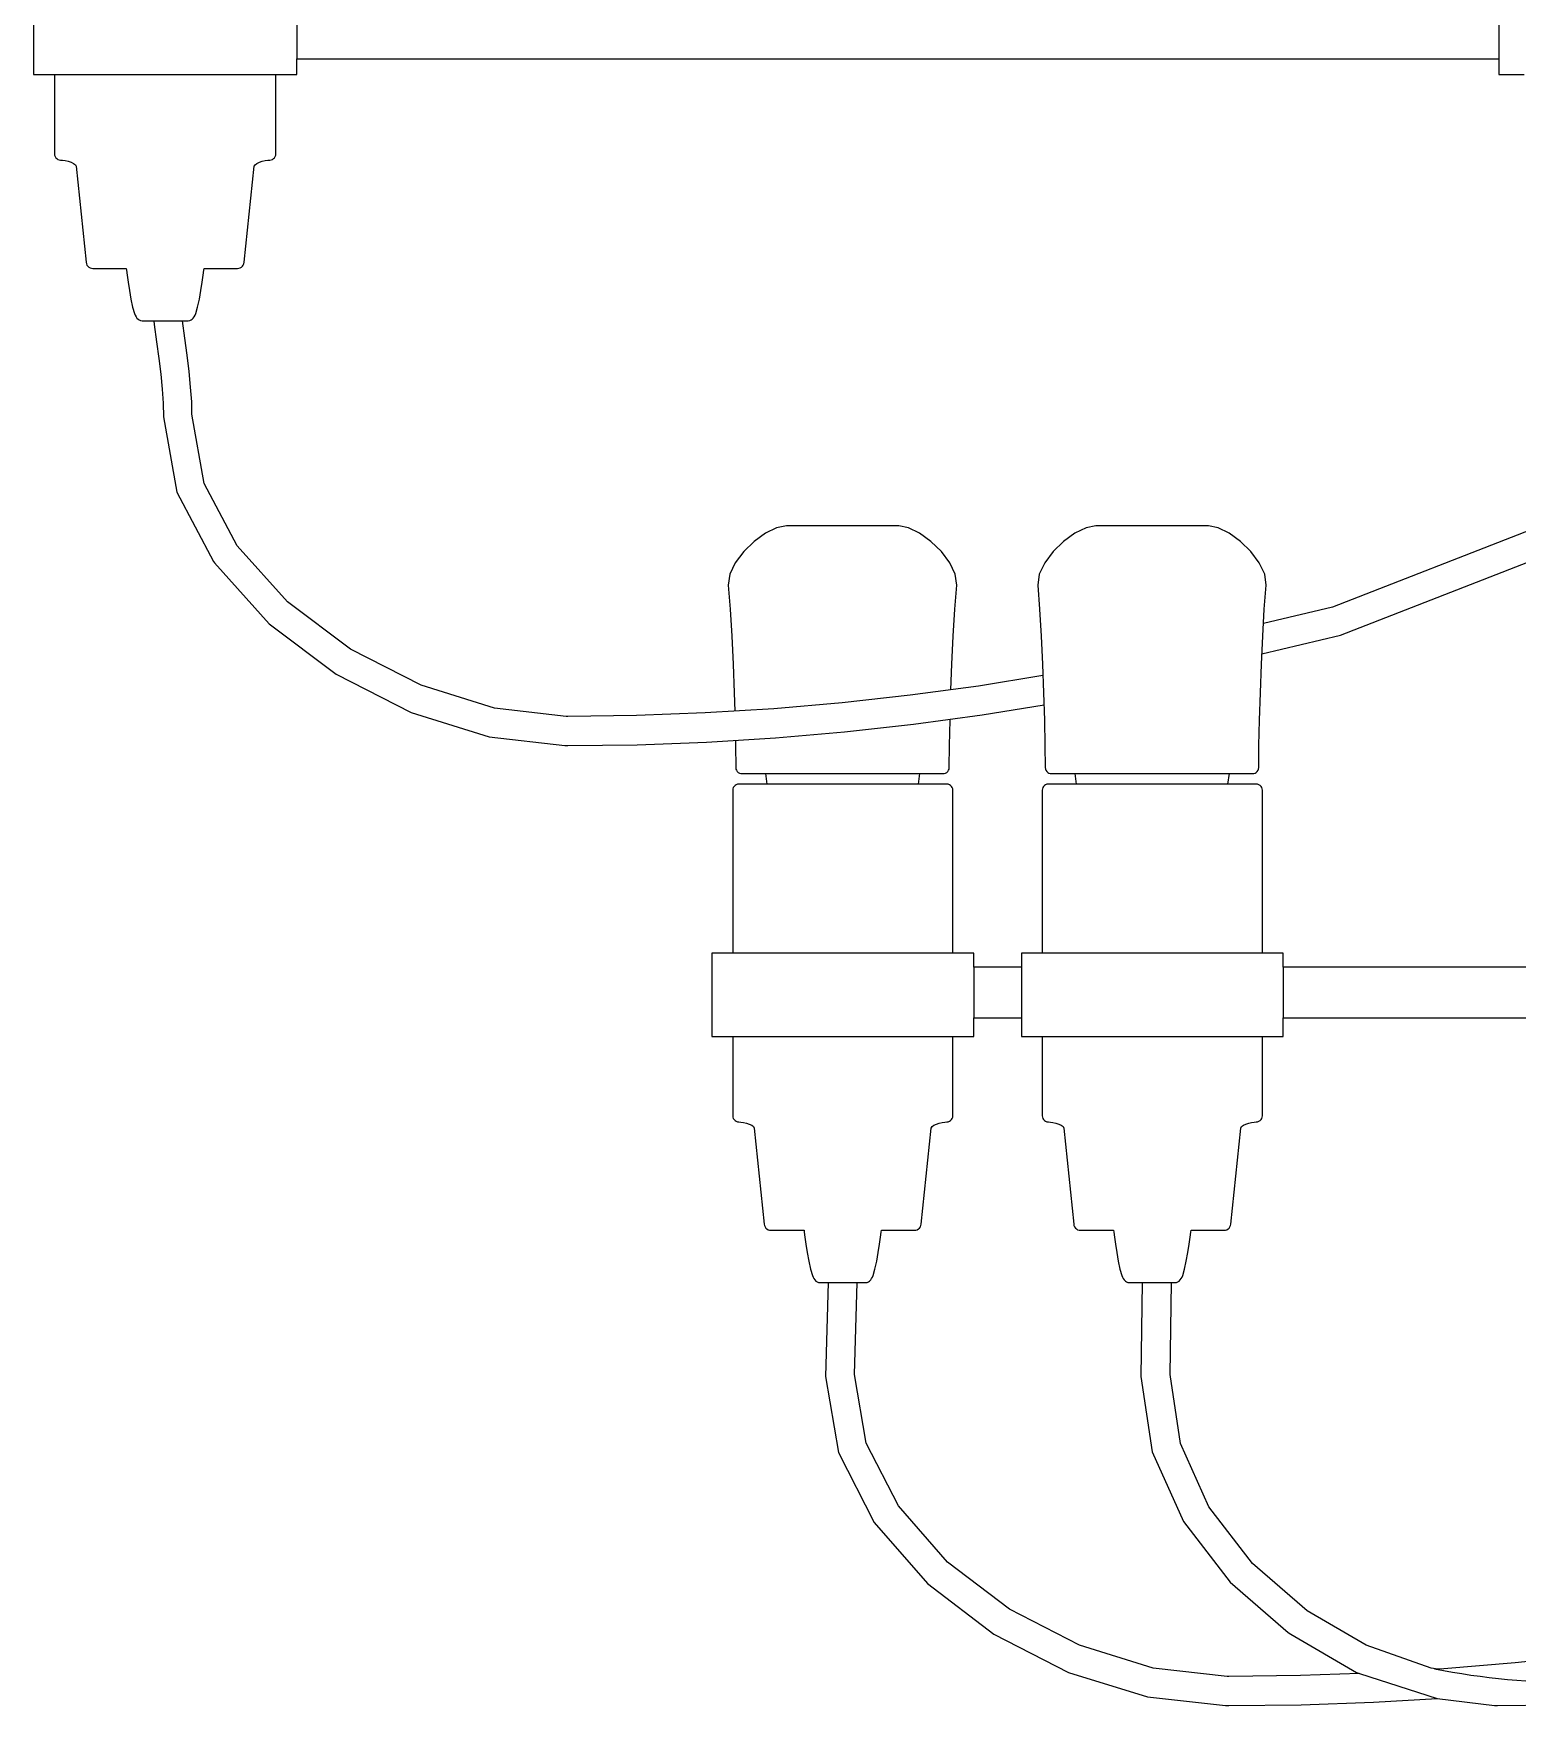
# Model space of a CAD drawing. Header units: millimetres. Extents: x 112 to 8820, y -2365 to 5002.
# Drawn here: x 2940.2 to 3118.3, y -883.7 to -683.1 of the extents above; entities that cross this region are included whole.
import ezdxf

# ---------------------------------------------------------------- set-up
doc = ezdxf.new("R2010")
doc.units = ezdxf.units.MM

# ---------------------------------------------------------------- blocks, each defined once
blk = doc.blocks.new('2097-50_EL_lateral')
for p, q in [((-47.69, -105.172), (-47.69, -106.172)), ((-44.53, -105.376), (-44.53, -105.985)), ((-30.111, -105.376), (-30.111, -105.985)), ((-44.53, -106.172), (-44.53, -105.985)), ((-44.53, -105.985), (-30.111, -105.985)), ((-30.111, -105.985), (-30.111, -106.172)), ((-47.69, -106.172), (-47.688, -106.172)), ((-47.688, -106.172), (-47.653, -106.172)), ((-47.653, -106.172), (-47.551, -106.172)), ((-47.551, -106.172), (-47.386, -106.172)), ((-47.438, -106.172), (-47.438, -107.125)), ((-47.386, -106.172), (-47.165, -106.172)), ((-47.165, -106.172), (-46.898, -106.172)), ((-46.898, -106.172), (-46.597, -106.172)), ((-46.597, -106.172), (-46.274, -106.172)), ((-46.274, -106.172), (-45.944, -106.172)), ((-45.944, -106.172), (-45.621, -106.172)), ((-45.621, -106.172), (-45.319, -106.172)), ((-45.319, -106.172), (-45.052, -106.172)), ((-45.052, -106.172), (-44.831, -106.172)), ((-44.831, -106.172), (-44.666, -106.172)), ((-44.781, -107.125), (-44.781, -106.172)), ((-44.666, -106.172), (-44.564, -106.172)), ((-44.564, -106.172), (-44.53, -106.172)), ((-30.111, -106.172), (-30.077, -106.172)), ((-30.077, -106.172), (-29.975, -106.172)), ((-29.975, -106.172), (-29.809, -106.172)), ((-47.438, -107.125), (-47.436, -107.142)), ((-47.436, -107.142), (-47.431, -107.157)), ((-47.431, -107.157), (-47.422, -107.171)), ((-47.422, -107.171), (-47.411, -107.182)), ((-47.411, -107.182), (-47.397, -107.191)), ((-47.397, -107.191), (-47.381, -107.197)), ((-47.381, -107.197), (-47.364, -107.199)), ((-47.364, -107.199), (-47.34, -107.201)), ((-47.34, -107.201), (-47.309, -107.206)), ((-47.309, -107.206), (-47.274, -107.214)), ((-47.274, -107.214), (-47.239, -107.226)), ((-47.239, -107.226), (-47.209, -107.239)), ((-47.209, -107.239), (-47.187, -107.255)), ((-47.187, -107.255), (-47.178, -107.272)), ((-47.178, -107.272), (-47.058, -108.425)), ((-45.161, -108.425), (-45.041, -107.272)), ((-45.041, -107.272), (-45.032, -107.255)), ((-45.032, -107.255), (-45.01, -107.239)), ((-45.01, -107.239), (-44.98, -107.226)), ((-44.98, -107.226), (-44.946, -107.214)), ((-44.946, -107.214), (-44.911, -107.206)), ((-44.911, -107.206), (-44.88, -107.201)), ((-44.88, -107.201), (-44.855, -107.199)), ((-44.855, -107.199), (-44.838, -107.197)), ((-44.838, -107.197), (-44.822, -107.191)), ((-44.822, -107.191), (-44.809, -107.182)), ((-44.809, -107.182), (-44.797, -107.171)), ((-44.797, -107.171), (-44.789, -107.157)), ((-44.789, -107.157), (-44.783, -107.142)), ((-44.783, -107.142), (-44.781, -107.125)), ((-47.058, -108.425), (-47.055, -108.442)), ((-47.055, -108.442), (-47.048, -108.458)), ((-47.048, -108.458), (-47.038, -108.471)), ((-47.038, -108.471), (-47.025, -108.482)), ((-47.025, -108.482), (-47.011, -108.491)), ((-47.011, -108.491), (-46.994, -108.496)), ((-46.994, -108.496), (-46.977, -108.498)), ((-46.977, -108.498), (-46.975, -108.498)), ((-46.975, -108.498), (-46.956, -108.498)), ((-46.956, -108.498), (-46.9, -108.498)), ((-46.9, -108.498), (-46.809, -108.498)), ((-46.809, -108.498), (-46.688, -108.498)), ((-46.688, -108.498), (-46.578, -108.498)), ((-46.578, -108.498), (-46.575, -108.52)), ((-46.575, -108.52), (-46.567, -108.579)), ((-45.653, -108.579), (-45.645, -108.52)), ((-45.645, -108.52), (-45.642, -108.498)), ((-45.642, -108.498), (-45.529, -108.498)), ((-45.529, -108.498), (-45.408, -108.498)), ((-45.408, -108.498), (-45.317, -108.498)), ((-45.317, -108.498), (-45.261, -108.498)), ((-45.261, -108.498), (-45.243, -108.498)), ((-45.243, -108.498), (-45.225, -108.496)), ((-45.225, -108.496), (-45.209, -108.491)), ((-45.209, -108.491), (-45.194, -108.482)), ((-45.194, -108.482), (-45.182, -108.471)), ((-45.182, -108.471), (-45.172, -108.458)), ((-45.172, -108.458), (-45.165, -108.442)), ((-45.165, -108.442), (-45.161, -108.425)), ((-46.567, -108.579), (-46.555, -108.664)), ((-46.555, -108.664), (-46.539, -108.764)), ((-45.68, -108.764), (-45.665, -108.664)), ((-45.665, -108.664), (-45.653, -108.579)), ((-46.539, -108.764), (-46.52, -108.867)), ((-46.52, -108.867), (-46.5, -108.963)), ((-45.72, -108.963), (-45.699, -108.867)), ((-45.699, -108.867), (-45.68, -108.764)), ((-46.5, -108.963), (-46.477, -109.041)), ((-46.477, -109.041), (-46.469, -109.06)), ((-46.469, -109.06), (-46.459, -109.078)), ((-46.459, -109.078), (-46.448, -109.094)), ((-46.448, -109.094), (-46.435, -109.107)), ((-46.435, -109.107), (-46.42, -109.117)), ((-46.42, -109.117), (-46.404, -109.124)), ((-46.404, -109.124), (-46.387, -109.126)), ((-46.387, -109.126), (-46.385, -109.126)), ((-46.385, -109.126), (-46.379, -109.126)), ((-46.379, -109.126), (-46.361, -109.126)), ((-46.361, -109.126), (-46.332, -109.126)), ((-46.332, -109.126), (-46.294, -109.126)), ((-46.294, -109.126), (-46.247, -109.126)), ((-46.247, -109.126), (-46.194, -109.126)), ((-46.247, -109.126), (-46.241, -109.172)), ((-46.194, -109.126), (-46.138, -109.126)), ((-46.138, -109.126), (-46.08, -109.126)), ((-46.08, -109.126), (-46.023, -109.126)), ((-46.023, -109.126), (-45.97, -109.126)), ((-45.97, -109.126), (-45.924, -109.126)), ((-45.924, -109.126), (-45.885, -109.126)), ((-45.901, -109.127), (-45.901, -109.126)), ((-45.872, -109.335), (-45.901, -109.127)), ((-45.885, -109.126), (-45.856, -109.126)), ((-45.856, -109.126), (-45.838, -109.126)), ((-45.838, -109.126), (-45.832, -109.126)), ((-45.832, -109.126), (-45.815, -109.124)), ((-45.815, -109.124), (-45.799, -109.117)), ((-45.799, -109.117), (-45.785, -109.107)), ((-45.785, -109.107), (-45.772, -109.094)), ((-45.772, -109.094), (-45.76, -109.078)), ((-45.76, -109.078), (-45.75, -109.06)), ((-45.75, -109.06), (-45.742, -109.041)), ((-45.742, -109.041), (-45.72, -108.963)), ((-46.241, -109.172), (-46.212, -109.378)), ((-46.212, -109.378), (-46.185, -109.578)), ((-45.845, -109.538), (-45.872, -109.335)), ((-46.185, -109.578), (-46.163, -109.769)), ((-45.822, -109.735), (-45.845, -109.538)), ((-46.163, -109.769), (-46.145, -109.949)), ((-45.804, -109.923), (-45.822, -109.735)), ((-45.791, -110.099), (-45.804, -109.923)), ((-46.145, -109.949), (-46.134, -110.114)), ((-46.134, -110.114), (-46.129, -110.278)), ((-45.788, -110.246), (-45.791, -110.099)), ((-46.129, -110.278), (-45.97, -111.182)), ((-45.641, -111.078), (-45.788, -110.246)), ((-45.245, -111.826), (-45.641, -111.078)), ((-45.97, -111.182), (-45.528, -112.016)), ((-38.909, -111.676), (-39.045, -111.774)), ((-38.775, -111.61), (-38.909, -111.676)), ((-38.657, -111.586), (-38.775, -111.61)), ((-38.635, -111.586), (-38.657, -111.586)), ((-38.573, -111.586), (-38.635, -111.586)), ((-38.473, -111.586), (-38.573, -111.586)), ((-38.343, -111.586), (-38.473, -111.586)), ((-38.189, -111.586), (-38.343, -111.586)), ((-38.022, -111.586), (-38.189, -111.586)), ((-37.853, -111.586), (-38.022, -111.586)), ((-37.692, -111.586), (-37.853, -111.586)), ((-37.549, -111.586), (-37.692, -111.586)), ((-37.433, -111.586), (-37.549, -111.586)), ((-37.351, -111.586), (-37.433, -111.586)), ((-37.309, -111.586), (-37.351, -111.586)), ((-37.191, -111.61), (-37.309, -111.586)), ((-37.059, -111.676), (-37.191, -111.61)), ((-36.924, -111.774), (-37.059, -111.676)), ((-35.196, -111.676), (-35.332, -111.774)), ((-35.062, -111.61), (-35.196, -111.676)), ((-34.944, -111.586), (-35.062, -111.61)), ((-34.922, -111.586), (-34.944, -111.586)), ((-34.86, -111.586), (-34.922, -111.586)), ((-34.76, -111.586), (-34.86, -111.586)), ((-34.63, -111.586), (-34.76, -111.586)), ((-34.476, -111.586), (-34.63, -111.586)), ((-34.309, -111.586), (-34.476, -111.586)), ((-34.14, -111.586), (-34.309, -111.586)), ((-33.979, -111.586), (-34.14, -111.586)), ((-33.836, -111.586), (-33.979, -111.586)), ((-33.72, -111.586), (-33.836, -111.586)), ((-33.638, -111.586), (-33.72, -111.586)), ((-33.596, -111.586), (-33.638, -111.586)), ((-33.478, -111.61), (-33.596, -111.586)), ((-33.346, -111.676), (-33.478, -111.61)), ((-33.211, -111.774), (-33.346, -111.676)), ((-29.726, -111.634), (-32.105, -112.562)), ((-44.644, -112.497), (-45.245, -111.826)), ((-39.17, -111.894), (-39.272, -112.029)), ((-39.045, -111.774), (-39.17, -111.894)), ((-36.799, -111.894), (-36.924, -111.774)), ((-36.698, -112.029), (-36.799, -111.894)), ((-35.457, -111.894), (-35.559, -112.029)), ((-35.332, -111.774), (-35.457, -111.894)), ((-33.086, -111.894), (-33.211, -111.774)), ((-32.985, -112.029), (-33.086, -111.894)), ((-45.528, -112.016), (-45.519, -112.03)), ((-45.519, -112.03), (-44.864, -112.762)), ((-39.272, -112.029), (-39.338, -112.167)), ((-36.632, -112.167), (-36.698, -112.029)), ((-35.559, -112.029), (-35.625, -112.167)), ((-32.919, -112.167), (-32.985, -112.029)), ((-32.01, -112.899), (-29.601, -111.958)), ((-39.338, -112.167), (-39.356, -112.3)), ((-39.356, -112.3), (-39.333, -112.588)), ((-36.638, -112.588), (-36.615, -112.3)), ((-36.615, -112.3), (-36.632, -112.167)), ((-35.625, -112.167), (-35.643, -112.3)), ((-35.643, -112.3), (-35.62, -112.588)), ((-32.925, -112.588), (-32.902, -112.3)), ((-32.902, -112.3), (-32.919, -112.167)), ((-43.887, -113.065), (-44.644, -112.497)), ((-39.333, -112.588), (-39.314, -112.909)), ((-36.657, -112.909), (-36.638, -112.588)), ((-35.62, -112.588), (-35.601, -112.909)), ((-32.944, -112.909), (-32.925, -112.588)), ((-32.105, -112.562), (-32.935, -112.759)), ((-44.864, -112.762), (-44.058, -113.367)), ((-39.314, -112.909), (-39.298, -113.248)), ((-36.673, -113.248), (-36.657, -112.909)), ((-35.601, -112.909), (-35.585, -113.248)), ((-32.96, -113.248), (-32.944, -112.909)), ((-32.954, -113.123), (-32.01, -112.899)), ((-43.038, -113.499), (-43.887, -113.065)), ((-39.298, -113.248), (-39.285, -113.589)), ((-36.684, -113.554), (-36.673, -113.248)), ((-35.585, -113.248), (-35.572, -113.589)), ((-32.972, -113.589), (-32.96, -113.248)), ((-44.058, -113.367), (-43.159, -113.826)), ((-42.158, -113.775), (-43.038, -113.499)), ((-36.354, -113.509), (-37.171, -113.62)), ((-35.58, -113.384), (-36.354, -113.509)), ((-39.285, -113.589), (-39.278, -113.81)), ((-37.99, -113.711), (-38.81, -113.782)), ((-37.171, -113.62), (-37.99, -113.711)), ((-36.308, -113.856), (-35.567, -113.736)), ((-35.572, -113.589), (-35.562, -113.919)), ((-32.982, -113.919), (-32.972, -113.589)), ((-43.159, -113.826), (-42.224, -114.12)), ((-41.299, -113.873), (-42.158, -113.775)), ((-41.28, -113.873), (-41.299, -113.873)), ((-40.455, -113.863), (-41.28, -113.873)), ((-39.632, -113.832), (-40.455, -113.863)), ((-38.81, -113.782), (-39.632, -113.832)), ((-37.132, -113.968), (-36.308, -113.856)), ((-36.702, -114.224), (-36.695, -113.919)), ((-36.695, -113.919), (-36.695, -113.908)), ((-35.562, -113.919), (-35.556, -114.224)), ((-32.989, -114.224), (-32.982, -113.919)), ((-42.224, -114.12), (-41.317, -114.223)), ((-39.616, -114.182), (-38.787, -114.131)), ((-38.787, -114.131), (-37.959, -114.06)), ((-37.959, -114.06), (-37.132, -113.968)), ((-41.317, -114.223), (-41.278, -114.223)), ((-41.278, -114.223), (-40.447, -114.213)), ((-40.447, -114.213), (-39.616, -114.182)), ((-39.27, -114.161), (-39.269, -114.224)), ((-39.269, -114.224), (-39.265, -114.488)), ((-36.705, -114.488), (-36.702, -114.224)), ((-35.556, -114.224), (-35.552, -114.488)), ((-32.992, -114.488), (-32.989, -114.224)), ((-39.265, -114.488), (-39.263, -114.505)), ((-39.263, -114.505), (-39.257, -114.52)), ((-39.257, -114.52), (-39.248, -114.534)), ((-39.248, -114.534), (-39.236, -114.545)), ((-36.734, -114.545), (-36.722, -114.534)), ((-36.722, -114.534), (-36.713, -114.52)), ((-36.713, -114.52), (-36.707, -114.505)), ((-36.707, -114.505), (-36.705, -114.488)), ((-35.552, -114.488), (-35.55, -114.505)), ((-35.55, -114.505), (-35.544, -114.52)), ((-35.544, -114.52), (-35.535, -114.534)), ((-35.535, -114.534), (-35.523, -114.545)), ((-33.021, -114.545), (-33.009, -114.534)), ((-33.009, -114.534), (-33, -114.52)), ((-33, -114.52), (-32.994, -114.505)), ((-32.994, -114.505), (-32.992, -114.488)), ((-39.3, -114.742), (-39.302, -114.759)), ((-39.295, -114.727), (-39.3, -114.742)), ((-39.286, -114.713), (-39.295, -114.727)), ((-39.274, -114.701), (-39.286, -114.713)), ((-39.261, -114.693), (-39.274, -114.701)), ((-39.245, -114.687), (-39.261, -114.693)), ((-39.228, -114.685), (-39.245, -114.687)), ((-39.236, -114.545), (-39.221, -114.554)), ((-39.174, -114.685), (-39.228, -114.685)), ((-39.221, -114.554), (-39.205, -114.559)), ((-39.205, -114.559), (-39.187, -114.56)), ((-39.187, -114.56), (-39.149, -114.56)), ((-39.067, -114.685), (-39.174, -114.685)), ((-39.149, -114.56), (-39.038, -114.56)), ((-38.913, -114.685), (-39.067, -114.685)), ((-39.038, -114.56), (-38.91, -114.56)), ((-38.719, -114.685), (-38.913, -114.685)), ((-38.91, -114.56), (-38.893, -114.685)), ((-38.91, -114.56), (-37.057, -114.56)), ((-38.492, -114.685), (-38.719, -114.685)), ((-38.242, -114.685), (-38.492, -114.685)), ((-37.982, -114.685), (-38.242, -114.685)), ((-37.721, -114.685), (-37.982, -114.685)), ((-37.472, -114.685), (-37.721, -114.685)), ((-37.245, -114.685), (-37.472, -114.685)), ((-37.05, -114.685), (-37.245, -114.685)), ((-37.074, -114.685), (-37.057, -114.56)), ((-37.057, -114.56), (-37.003, -114.56)), ((-36.896, -114.685), (-37.05, -114.685)), ((-37.003, -114.56), (-36.857, -114.56)), ((-36.789, -114.685), (-36.896, -114.685)), ((-36.857, -114.56), (-36.782, -114.56)), ((-36.735, -114.685), (-36.789, -114.685)), ((-36.782, -114.56), (-36.765, -114.559)), ((-36.765, -114.559), (-36.749, -114.554)), ((-36.749, -114.554), (-36.734, -114.545)), ((-36.718, -114.687), (-36.735, -114.685)), ((-36.703, -114.693), (-36.718, -114.687)), ((-36.689, -114.701), (-36.703, -114.693)), ((-36.677, -114.713), (-36.689, -114.701)), ((-36.669, -114.727), (-36.677, -114.713)), ((-36.663, -114.742), (-36.669, -114.727)), ((-36.661, -114.759), (-36.663, -114.742)), ((-35.587, -114.742), (-35.589, -114.759)), ((-35.582, -114.727), (-35.587, -114.742)), ((-35.573, -114.713), (-35.582, -114.727)), ((-35.561, -114.701), (-35.573, -114.713)), ((-35.548, -114.693), (-35.561, -114.701)), ((-35.532, -114.687), (-35.548, -114.693)), ((-35.515, -114.685), (-35.532, -114.687)), ((-35.523, -114.545), (-35.508, -114.554)), ((-35.461, -114.685), (-35.515, -114.685)), ((-35.508, -114.554), (-35.492, -114.559)), ((-35.492, -114.559), (-35.474, -114.56)), ((-35.474, -114.56), (-35.436, -114.56)), ((-35.354, -114.685), (-35.461, -114.685)), ((-35.436, -114.56), (-35.325, -114.56)), ((-35.2, -114.685), (-35.354, -114.685)), ((-35.325, -114.56), (-35.197, -114.56)), ((-35.006, -114.685), (-35.2, -114.685)), ((-35.197, -114.56), (-35.18, -114.685)), ((-35.197, -114.56), (-33.344, -114.56)), ((-34.779, -114.685), (-35.006, -114.685)), ((-34.529, -114.685), (-34.779, -114.685)), ((-34.269, -114.685), (-34.529, -114.685)), ((-34.008, -114.685), (-34.269, -114.685)), ((-33.759, -114.685), (-34.008, -114.685)), ((-33.532, -114.685), (-33.759, -114.685)), ((-33.337, -114.685), (-33.532, -114.685)), ((-33.361, -114.685), (-33.344, -114.56)), ((-33.344, -114.56), (-33.29, -114.56)), ((-33.183, -114.685), (-33.337, -114.685)), ((-33.29, -114.56), (-33.145, -114.56)), ((-33.076, -114.685), (-33.183, -114.685)), ((-33.145, -114.56), (-33.069, -114.56)), ((-33.022, -114.685), (-33.076, -114.685)), ((-33.069, -114.56), (-33.052, -114.559)), ((-33.052, -114.559), (-33.036, -114.554)), ((-33.036, -114.554), (-33.021, -114.545)), ((-33.005, -114.687), (-33.022, -114.685)), ((-32.99, -114.693), (-33.005, -114.687)), ((-32.976, -114.701), (-32.99, -114.693)), ((-32.964, -114.713), (-32.976, -114.701)), ((-32.956, -114.727), (-32.964, -114.713)), ((-32.95, -114.742), (-32.956, -114.727)), ((-32.948, -114.759), (-32.95, -114.742)), ((-39.302, -114.759), (-39.302, -116.712)), ((-36.661, -116.712), (-36.661, -114.759)), ((-35.589, -114.759), (-35.589, -116.712)), ((-32.948, -116.712), (-32.948, -114.759)), ((-39.483, -116.712), (-39.552, -116.712)), ((-39.552, -116.712), (-39.552, -117.712)), ((-39.349, -116.712), (-39.483, -116.712)), ((-39.155, -116.712), (-39.349, -116.712)), ((-38.91, -116.712), (-39.155, -116.712)), ((-38.624, -116.712), (-38.91, -116.712)), ((-38.31, -116.712), (-38.624, -116.712)), ((-37.982, -116.712), (-38.31, -116.712)), ((-37.653, -116.712), (-37.982, -116.712)), ((-37.339, -116.712), (-37.653, -116.712)), ((-37.053, -116.712), (-37.339, -116.712)), ((-36.808, -116.712), (-37.053, -116.712)), ((-36.614, -116.712), (-36.808, -116.712)), ((-36.48, -116.712), (-36.614, -116.712)), ((-36.411, -116.712), (-36.48, -116.712)), ((-36.411, -116.882), (-36.411, -116.712)), ((-35.77, -116.712), (-35.839, -116.712)), ((-35.839, -116.712), (-35.839, -116.882)), ((-35.636, -116.712), (-35.77, -116.712)), ((-35.442, -116.712), (-35.636, -116.712)), ((-35.197, -116.712), (-35.442, -116.712)), ((-34.911, -116.712), (-35.197, -116.712)), ((-34.597, -116.712), (-34.911, -116.712)), ((-34.269, -116.712), (-34.597, -116.712)), ((-33.94, -116.712), (-34.269, -116.712)), ((-33.626, -116.712), (-33.94, -116.712)), ((-33.341, -116.712), (-33.626, -116.712)), ((-33.095, -116.712), (-33.341, -116.712)), ((-32.901, -116.712), (-33.095, -116.712)), ((-32.767, -116.712), (-32.901, -116.712)), ((-32.698, -116.712), (-32.767, -116.712)), ((-32.698, -116.882), (-32.698, -116.712)), ((-35.839, -116.882), (-36.411, -116.882)), ((-36.411, -116.882), (-36.411, -117.491)), ((-35.839, -116.882), (-35.839, -117.491)), ((-28.779, -116.882), (-32.698, -116.882)), ((-32.698, -116.882), (-32.698, -117.491)), ((-36.411, -117.712), (-36.411, -117.491)), ((-36.411, -117.491), (-35.839, -117.491)), ((-35.839, -117.491), (-35.839, -117.712)), ((-32.698, -117.712), (-32.698, -117.491)), ((-32.698, -117.491), (-28.779, -117.491)), ((-39.552, -117.712), (-39.483, -117.712)), ((-39.483, -117.712), (-39.349, -117.712)), ((-39.349, -117.712), (-39.155, -117.712)), ((-39.302, -117.712), (-39.302, -118.664)), ((-39.155, -117.712), (-38.91, -117.712)), ((-38.91, -117.712), (-38.624, -117.712)), ((-38.624, -117.712), (-38.31, -117.712)), ((-38.31, -117.712), (-37.982, -117.712)), ((-37.982, -117.712), (-37.653, -117.712)), ((-37.653, -117.712), (-37.339, -117.712)), ((-37.339, -117.712), (-37.053, -117.712)), ((-37.053, -117.712), (-36.808, -117.712)), ((-36.808, -117.712), (-36.614, -117.712)), ((-36.661, -118.664), (-36.661, -117.712)), ((-36.614, -117.712), (-36.48, -117.712)), ((-36.48, -117.712), (-36.411, -117.712)), ((-35.839, -117.712), (-35.77, -117.712)), ((-35.77, -117.712), (-35.636, -117.712)), ((-35.636, -117.712), (-35.442, -117.712)), ((-35.589, -117.712), (-35.589, -118.664)), ((-35.442, -117.712), (-35.197, -117.712)), ((-35.197, -117.712), (-34.911, -117.712)), ((-34.911, -117.712), (-34.597, -117.712)), ((-34.597, -117.712), (-34.269, -117.712)), ((-34.269, -117.712), (-33.94, -117.712)), ((-33.94, -117.712), (-33.626, -117.712)), ((-33.626, -117.712), (-33.341, -117.712)), ((-33.341, -117.712), (-33.095, -117.712)), ((-33.095, -117.712), (-32.901, -117.712)), ((-32.948, -118.664), (-32.948, -117.712)), ((-32.901, -117.712), (-32.767, -117.712)), ((-32.767, -117.712), (-32.698, -117.712)), ((-39.302, -118.664), (-39.3, -118.681)), ((-39.3, -118.681), (-39.295, -118.697)), ((-39.295, -118.697), (-39.286, -118.711)), ((-39.286, -118.711), (-39.274, -118.722)), ((-39.274, -118.722), (-39.261, -118.731)), ((-39.261, -118.731), (-39.245, -118.736)), ((-39.245, -118.736), (-39.228, -118.738)), ((-39.228, -118.738), (-39.204, -118.74)), ((-39.204, -118.74), (-39.173, -118.746)), ((-39.173, -118.746), (-39.138, -118.754)), ((-39.138, -118.754), (-39.104, -118.765)), ((-36.859, -118.765), (-36.825, -118.754)), ((-36.825, -118.754), (-36.79, -118.746)), ((-36.79, -118.746), (-36.759, -118.74)), ((-36.759, -118.74), (-36.735, -118.738)), ((-36.735, -118.738), (-36.718, -118.736)), ((-36.718, -118.736), (-36.703, -118.731)), ((-36.703, -118.731), (-36.689, -118.722)), ((-36.689, -118.722), (-36.677, -118.711)), ((-36.677, -118.711), (-36.669, -118.697)), ((-36.669, -118.697), (-36.663, -118.681)), ((-36.663, -118.681), (-36.661, -118.664)), ((-35.589, -118.664), (-35.587, -118.681)), ((-35.587, -118.681), (-35.582, -118.697)), ((-35.582, -118.697), (-35.573, -118.711)), ((-35.573, -118.711), (-35.561, -118.722)), ((-35.561, -118.722), (-35.548, -118.731)), ((-35.548, -118.731), (-35.532, -118.736)), ((-35.532, -118.736), (-35.515, -118.738)), ((-35.515, -118.738), (-35.491, -118.74)), ((-35.491, -118.74), (-35.46, -118.746)), ((-35.46, -118.746), (-35.425, -118.754)), ((-35.425, -118.754), (-35.391, -118.765)), ((-33.146, -118.765), (-33.112, -118.754)), ((-33.112, -118.754), (-33.077, -118.746)), ((-33.077, -118.746), (-33.047, -118.74)), ((-33.047, -118.74), (-33.022, -118.738)), ((-33.022, -118.738), (-33.005, -118.736)), ((-33.005, -118.736), (-32.99, -118.731)), ((-32.99, -118.731), (-32.976, -118.722)), ((-32.976, -118.722), (-32.964, -118.711)), ((-32.964, -118.711), (-32.956, -118.697)), ((-32.956, -118.697), (-32.95, -118.681)), ((-32.95, -118.681), (-32.948, -118.664)), ((-39.104, -118.765), (-39.074, -118.779)), ((-39.074, -118.779), (-39.052, -118.795)), ((-39.052, -118.795), (-39.043, -118.812)), ((-39.043, -118.812), (-38.924, -119.964)), ((-37.039, -119.964), (-36.92, -118.812)), ((-36.92, -118.812), (-36.911, -118.795)), ((-36.911, -118.795), (-36.889, -118.779)), ((-36.889, -118.779), (-36.859, -118.765)), ((-35.391, -118.765), (-35.361, -118.779)), ((-35.361, -118.779), (-35.339, -118.795)), ((-35.339, -118.795), (-35.33, -118.812)), ((-35.33, -118.812), (-35.211, -119.964)), ((-33.326, -119.964), (-33.207, -118.812)), ((-33.207, -118.812), (-33.198, -118.795)), ((-33.198, -118.795), (-33.176, -118.779)), ((-33.176, -118.779), (-33.146, -118.765)), ((-38.924, -119.964), (-38.921, -119.982)), ((-38.921, -119.982), (-38.914, -119.997)), ((-38.914, -119.997), (-38.904, -120.011)), ((-38.904, -120.011), (-38.891, -120.022)), ((-38.891, -120.022), (-38.877, -120.031)), ((-38.877, -120.031), (-38.86, -120.036)), ((-38.86, -120.036), (-38.843, -120.038)), ((-38.843, -120.038), (-38.805, -120.038)), ((-38.805, -120.038), (-38.732, -120.038)), ((-38.732, -120.038), (-38.625, -120.038)), ((-38.625, -120.038), (-38.491, -120.038)), ((-38.491, -120.038), (-38.446, -120.038)), ((-38.446, -120.038), (-38.443, -120.06)), ((-38.443, -120.06), (-38.435, -120.119)), ((-38.435, -120.119), (-38.423, -120.204)), ((-37.54, -120.204), (-37.528, -120.119)), ((-37.528, -120.119), (-37.52, -120.06)), ((-37.52, -120.06), (-37.517, -120.038)), ((-37.517, -120.038), (-37.473, -120.038)), ((-37.473, -120.038), (-37.338, -120.038)), ((-37.338, -120.038), (-37.232, -120.038)), ((-37.232, -120.038), (-37.158, -120.038)), ((-37.158, -120.038), (-37.12, -120.038)), ((-37.12, -120.038), (-37.103, -120.036)), ((-37.103, -120.036), (-37.087, -120.031)), ((-37.087, -120.031), (-37.072, -120.022)), ((-37.072, -120.022), (-37.06, -120.011)), ((-37.06, -120.011), (-37.05, -119.997)), ((-37.05, -119.997), (-37.043, -119.982)), ((-37.043, -119.982), (-37.039, -119.964)), ((-35.211, -119.964), (-35.208, -119.982)), ((-35.208, -119.982), (-35.201, -119.997)), ((-35.201, -119.997), (-35.191, -120.011)), ((-35.191, -120.011), (-35.178, -120.022)), ((-35.178, -120.022), (-35.164, -120.031)), ((-35.164, -120.031), (-35.147, -120.036)), ((-35.147, -120.036), (-35.13, -120.038)), ((-35.13, -120.038), (-35.092, -120.038)), ((-35.092, -120.038), (-35.019, -120.038)), ((-35.019, -120.038), (-34.912, -120.038)), ((-34.912, -120.038), (-34.778, -120.038)), ((-34.778, -120.038), (-34.733, -120.038)), ((-34.733, -120.038), (-34.73, -120.06)), ((-34.73, -120.06), (-34.722, -120.119)), ((-34.722, -120.119), (-34.71, -120.204)), ((-33.827, -120.204), (-33.815, -120.119)), ((-33.815, -120.119), (-33.807, -120.06)), ((-33.807, -120.06), (-33.804, -120.038)), ((-33.804, -120.038), (-33.76, -120.038)), ((-33.76, -120.038), (-33.625, -120.038)), ((-33.625, -120.038), (-33.519, -120.038)), ((-33.519, -120.038), (-33.445, -120.038)), ((-33.445, -120.038), (-33.407, -120.038)), ((-33.407, -120.038), (-33.39, -120.036)), ((-33.39, -120.036), (-33.374, -120.031)), ((-33.374, -120.031), (-33.359, -120.022)), ((-33.359, -120.022), (-33.347, -120.011)), ((-33.347, -120.011), (-33.337, -119.997)), ((-33.337, -119.997), (-33.33, -119.982)), ((-33.33, -119.982), (-33.326, -119.964)), ((-38.423, -120.204), (-38.408, -120.303)), ((-38.408, -120.303), (-38.389, -120.407)), ((-37.574, -120.407), (-37.556, -120.303)), ((-37.556, -120.303), (-37.54, -120.204)), ((-34.71, -120.204), (-34.695, -120.303)), ((-34.695, -120.303), (-34.676, -120.407)), ((-33.861, -120.407), (-33.843, -120.303)), ((-33.843, -120.303), (-33.827, -120.204)), ((-38.389, -120.407), (-38.369, -120.503)), ((-38.369, -120.503), (-38.346, -120.581)), ((-37.617, -120.581), (-37.595, -120.503)), ((-37.595, -120.503), (-37.574, -120.407)), ((-34.676, -120.407), (-34.656, -120.503)), ((-34.656, -120.503), (-34.633, -120.581)), ((-33.904, -120.581), (-33.882, -120.503)), ((-33.882, -120.503), (-33.861, -120.407)), ((-38.346, -120.581), (-38.338, -120.6)), ((-38.338, -120.6), (-38.328, -120.618)), ((-38.328, -120.618), (-38.317, -120.634)), ((-38.317, -120.634), (-38.304, -120.647)), ((-38.304, -120.647), (-38.289, -120.657)), ((-38.289, -120.657), (-38.273, -120.663)), ((-38.273, -120.663), (-38.257, -120.665)), ((-38.257, -120.665), (-38.245, -120.665)), ((-38.245, -120.665), (-38.221, -120.665)), ((-38.221, -120.665), (-38.187, -120.665)), ((-38.158, -120.665), (-38.189, -121.792)), ((-38.187, -120.665), (-38.144, -120.665)), ((-38.144, -120.665), (-38.094, -120.665)), ((-38.094, -120.665), (-38.039, -120.665)), ((-38.039, -120.665), (-37.982, -120.665)), ((-37.982, -120.665), (-37.924, -120.665)), ((-37.924, -120.665), (-37.869, -120.665)), ((-37.869, -120.665), (-37.819, -120.665)), ((-37.84, -121.767), (-37.809, -120.665)), ((-37.819, -120.665), (-37.776, -120.665)), ((-37.776, -120.665), (-37.742, -120.665)), ((-37.742, -120.665), (-37.719, -120.665)), ((-37.719, -120.665), (-37.707, -120.665)), ((-37.707, -120.665), (-37.69, -120.663)), ((-37.69, -120.663), (-37.674, -120.657)), ((-37.674, -120.657), (-37.66, -120.647)), ((-37.66, -120.647), (-37.646, -120.634)), ((-37.646, -120.634), (-37.635, -120.618)), ((-37.635, -120.618), (-37.625, -120.6)), ((-37.625, -120.6), (-37.617, -120.581)), ((-34.633, -120.581), (-34.625, -120.6)), ((-34.625, -120.6), (-34.616, -120.618)), ((-34.616, -120.618), (-34.604, -120.634)), ((-34.604, -120.634), (-34.591, -120.647)), ((-34.591, -120.647), (-34.576, -120.657)), ((-34.576, -120.657), (-34.56, -120.663)), ((-34.56, -120.663), (-34.544, -120.665)), ((-34.544, -120.665), (-34.532, -120.665)), ((-34.532, -120.665), (-34.508, -120.665)), ((-34.508, -120.665), (-34.474, -120.665)), ((-34.474, -120.665), (-34.431, -120.665)), ((-34.431, -120.665), (-34.381, -120.665)), ((-34.39, -120.665), (-34.406, -121.792)), ((-34.381, -120.665), (-34.326, -120.665)), ((-34.326, -120.665), (-34.269, -120.665)), ((-34.269, -120.665), (-34.211, -120.665)), ((-34.211, -120.665), (-34.156, -120.665)), ((-34.156, -120.665), (-34.106, -120.665)), ((-34.106, -120.665), (-34.063, -120.665)), ((-34.063, -120.665), (-34.029, -120.665)), ((-34.056, -121.768), (-34.04, -120.665)), ((-34.029, -120.665), (-34.006, -120.665)), ((-34.006, -120.665), (-33.994, -120.665)), ((-33.994, -120.665), (-33.977, -120.663)), ((-33.977, -120.663), (-33.961, -120.657)), ((-33.961, -120.657), (-33.947, -120.647)), ((-33.947, -120.647), (-33.933, -120.634)), ((-33.933, -120.634), (-33.922, -120.618)), ((-33.922, -120.618), (-33.912, -120.6)), ((-33.912, -120.6), (-33.904, -120.581)), ((-38.189, -121.792), (-38.034, -122.703)), ((-37.7, -122.591), (-37.84, -121.767)), ((-34.406, -121.792), (-34.27, -122.696)), ((-33.931, -122.598), (-34.056, -121.768)), ((-38.034, -122.703), (-37.604, -123.543)), ((-37.314, -123.344), (-37.7, -122.591)), ((-34.27, -122.696), (-33.894, -123.53)), ((-33.589, -123.357), (-33.931, -122.598)), ((-36.725, -124.018), (-37.314, -123.344)), ((-33.067, -124.034), (-33.589, -123.357)), ((-37.604, -123.543), (-36.963, -124.276)), ((-33.894, -123.53), (-33.333, -124.259)), ((-35.983, -124.584), (-36.725, -124.018)), ((-32.412, -124.602), (-33.067, -124.034)), ((-36.963, -124.276), (-36.169, -124.882)), ((-33.333, -124.259), (-32.637, -124.863)), ((-35.141, -125.017), (-35.983, -124.584)), ((-31.703, -125.017), (-32.412, -124.602)), ((-36.169, -124.882), (-35.273, -125.343)), ((-32.637, -124.863), (-32.605, -124.882)), ((-32.605, -124.882), (-31.817, -125.343)), ((-34.256, -125.293), (-35.141, -125.017)), ((-30.925, -125.293), (-31.703, -125.017)), ((-29.059, -125.137), (-29.914, -125.228)), ((-35.273, -125.343), (-34.327, -125.637)), ((-33.372, -125.39), (-34.256, -125.293)), ((-31.783, -125.355), (-32.49, -125.38)), ((-31.817, -125.343), (-31.783, -125.355)), ((-31.783, -125.355), (-30.85, -125.655)), ((-30.843, -125.303), (-30.925, -125.293)), ((-30.772, -125.299), (-30.843, -125.303)), ((-29.914, -125.228), (-30.772, -125.299)), ((-33.351, -125.39), (-33.372, -125.39)), ((-32.49, -125.38), (-33.351, -125.39)), ((-34.327, -125.637), (-33.391, -125.74)), ((-33.391, -125.74), (-33.35, -125.74)), ((-33.35, -125.74), (-32.482, -125.73)), ((-32.482, -125.73), (-31.614, -125.7)), ((-31.614, -125.7), (-30.85, -125.655)), ((-30.85, -125.655), (-30.165, -125.74)), ((-30.165, -125.74), (-30.129, -125.74)), ((-30.129, -125.74), (-29.369, -125.73))]:
    blk.add_line(p, q)
blk.add_arc((-29.235, -117.068), 8.394, 258.6727, 282.8382)

msp = doc.modelspace()

# ---------------------------------------------------------------- block references
at = {"color": 1, "xscale": 10, "yscale": 10, "zscale": 10}
msp.add_blockref('2097-50_EL_lateral', (3417.13, 373.69), dxfattribs=at)

doc.saveas('drawing.dxf')
